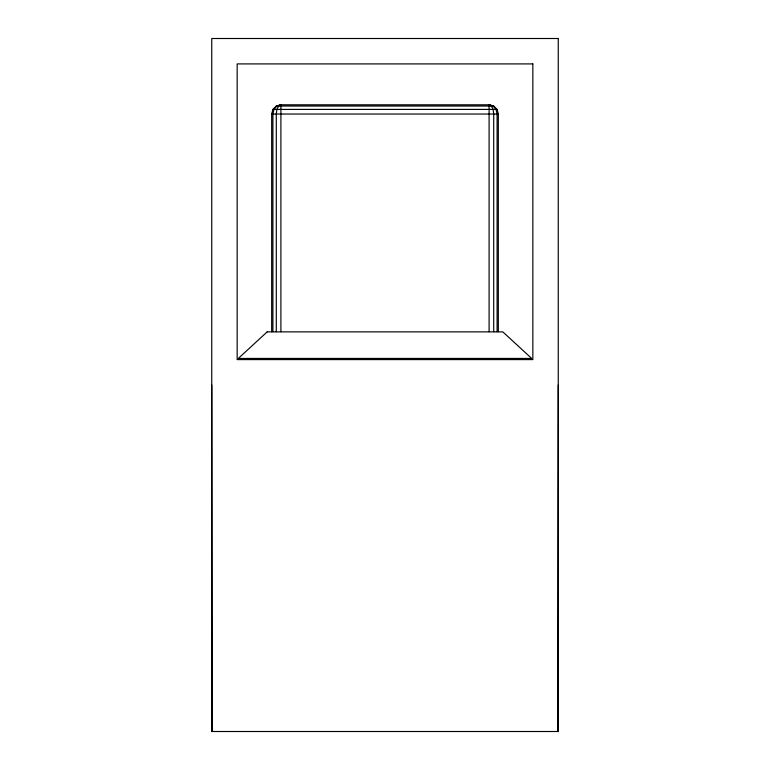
<?xml version="1.0" encoding="UTF-8"?>
<svg xmlns="http://www.w3.org/2000/svg" width="770" height="770" viewBox="0 0 770 770"><rect width="100%" height="100%" fill="white"/><g stroke="black" fill="none" stroke-linecap="round" stroke-linejoin="round"><path stroke-width="1.16" d="M271.666 331.716L271.666 114.037L272.907 109.417L276.286 106.039L280.906 104.797L489.094 104.797L493.714 106.039L497.093 109.417L498.334 114.037L498.334 331.716M280.906 331.716L280.906 104.797L278.596 106.039L276.902 109.417L276.286 114.037L276.286 331.716M280.906 104.797L276.902 106.039L273.976 109.417L272.907 114.037L272.907 331.716M276.286 106.039L493.714 106.039M272.907 109.417L497.093 109.417M271.666 114.037L498.334 114.037M211.75 385L212.212 731.5M558.25 385L557.788 731.5M489.094 331.716L489.094 104.797L493.098 106.039L496.024 109.417L497.093 114.037L497.093 331.716M489.094 104.797L491.404 106.039L493.098 109.417L493.714 114.037L493.714 331.716M267.19 331.87L238.315 358.435L531.685 358.435L502.81 331.87L267.19 331.87M558.25 38.5L211.75 38.5L211.75 731.5L558.25 731.5L558.25 38.5M532.84 63.91L237.16 63.91L237.16 359.59L532.84 359.59L532.84 63.91"/></g></svg>
